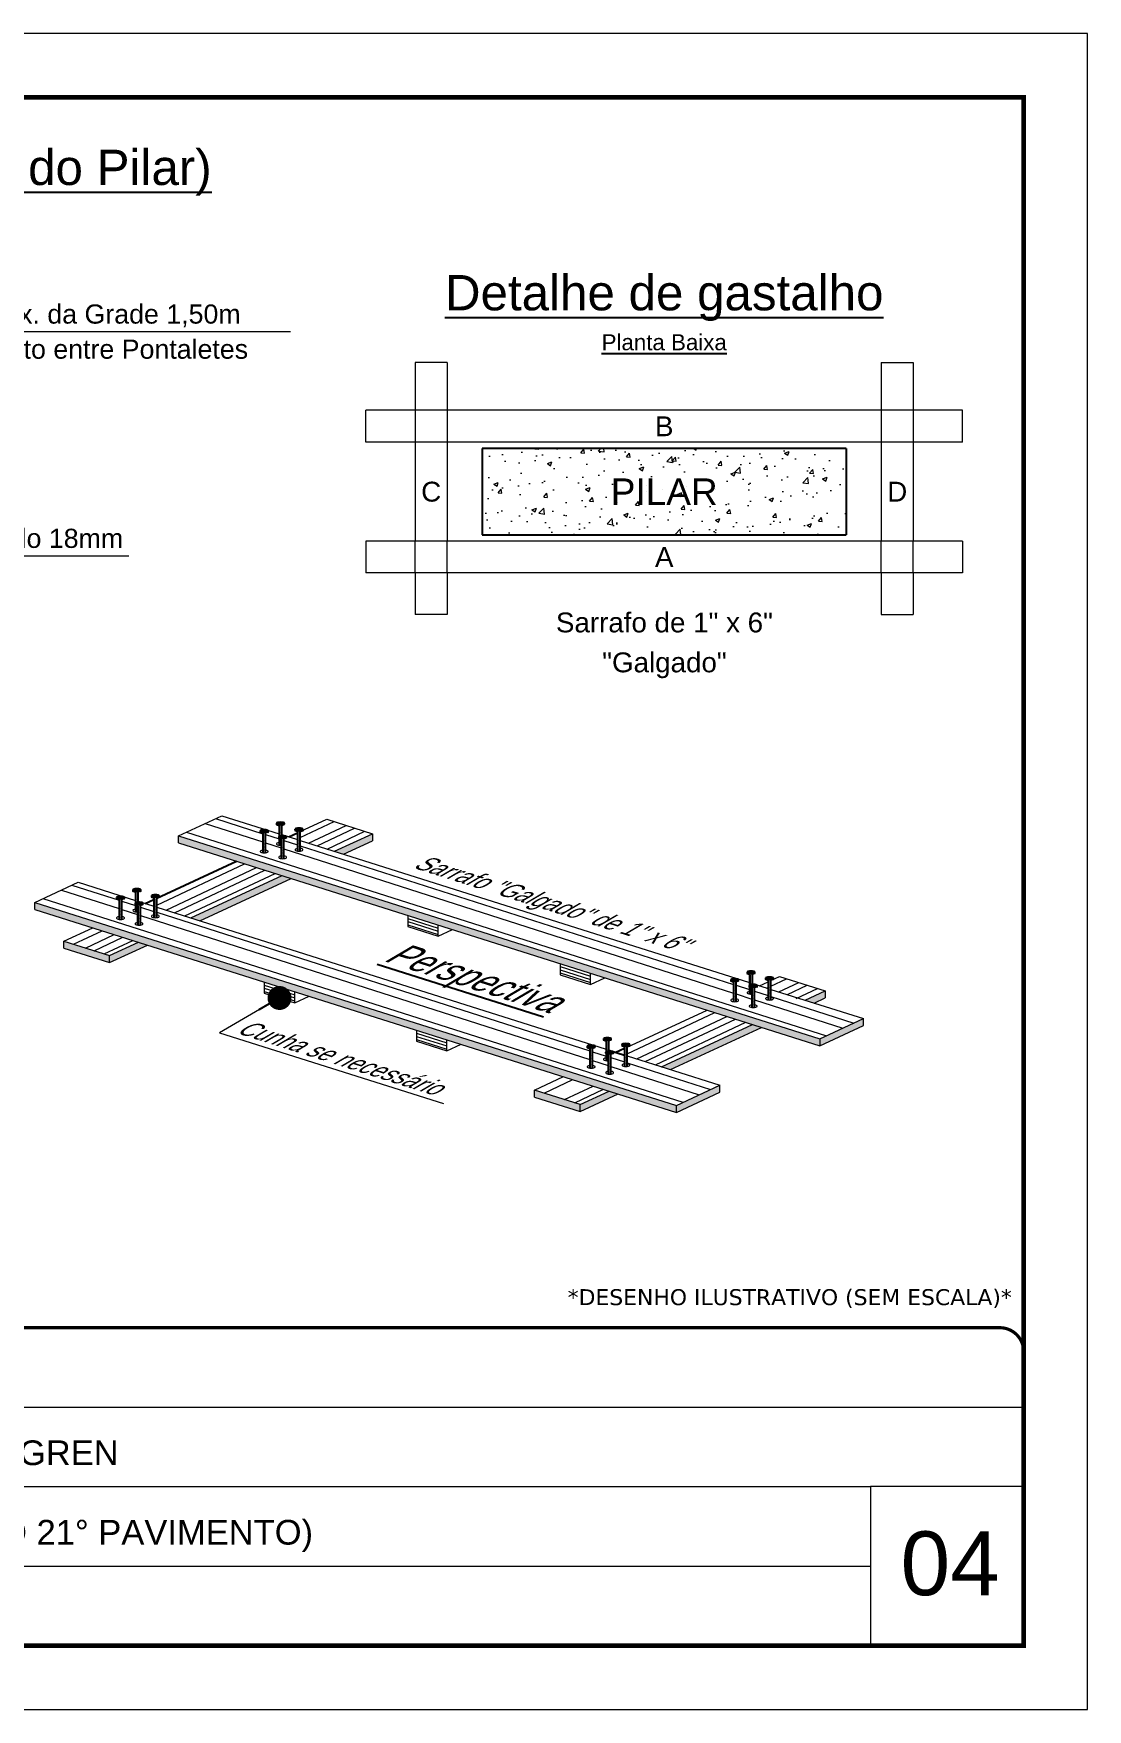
# Model space of a CAD drawing. Extents: x 14400 to 27878, y -21631 to 6985.
# Drawn here: x 20006 to 20667, y 5935 to 6985 of the extents above; entities that cross this region are included whole.
import ezdxf
from ezdxf.enums import TextEntityAlignment as Align

# ---------------------------------------------------------------- set-up
doc = ezdxf.new("R2010")
doc.units = 0
doc.linetypes.add('CONTINUO', pattern=[0])
doc.linetypes.add('DASHED', pattern=[0.75, 0.5, -0.25])
for name, color, linetype, lineweight in [('CARIMBO', 255, 'Continuous', 9), ('CONCRETO', 251, 'Continuous', 25), ('Folhas', 255, 'Continuous', 9), ('Hachura', 251, 'Continuous', 9), ('Madeira', 126, 'Continuous', 18), ('SARRAFO DE PRESSAO', 251, 'DASHED', 9)]:
    doc.layers.add(name, color=color, linetype=linetype, lineweight=lineweight)
doc.layers.add('Demarcação 2', color=7, linetype='Continuous', lineweight=9, true_color=0xe0e0e0)
doc.styles.add('ARIAL', font='arial.ttf')
doc.styles.get("Standard").update_dxf_attribs({"font": 'arial.ttf'})
doc.styles.add('stylellllll', font='verdana.ttf', dxfattribs={"height": 2})
doc.dimstyles.new('3x', dxfattribs={"dimtxt": 10, "dimasz": 5, "dimexe": 7, "dimexo": 5, "dimgap": 4, "dimtad": 1, "dimdec": 4, "dimlfac": 0.333333, "dimdsep": 46, "dimtxsty": 'Standard', "dimblk": 'DOT', "dimcen": 0.09, "dimclrd": 1, "dimclre": 1, "dimclrt": 2, "dimadec": 0, "dimazin": 2, "dimtfac": 1, "dimtdec": 4, "dimtmove": 0, "dimatfit": 3, "dimldrblk": 'DOT', "dimfxl": 1, "dimtolj": 1, "dimtzin": 0, "dimlwd": 9, "dimlwe": 9, "dimarcsym": 0})

# ---------------------------------------------------------------- blocks, each defined once
blk = doc.blocks.new('_Dot')
at = {"color": 0, "linetype": 'ByBlock', "lineweight": -2}
blk.add_line((-0.5, 0), (-1, 0), dxfattribs=at)
at = {"color": 0, "linetype": 'ByBlock', "const_width": 0.5}
blk.add_lwpolyline([(-0.25, 0, 1), (0.25, 0, 1)], format="xyb", close=True, dxfattribs=at)
blk = doc.blocks.new('9999999999')
at = {"color": 30, "linetype": 'CONTINUO'}
for p, q in [((98564.6, 34379.6), (99584, 34379.6)), ((98564.6, 34329.8), (99488, 34329.8)), ((99584, 34329.8), (99488, 34329.8)), ((99488, 34329.8), (99488, 34230.2)), ((98564.6, 34280), (99488, 34280))]:
    blk.add_line(p, q, dxfattribs=at)
at = {"color": 30, "linetype": 'CONTINUO', "const_width": 2}
blk.add_lwpolyline([(99584, 34230.2), (99584, 34414.4, 0.414214), (99569, 34429.4), (98229, 34429.4, 0.414214), (98214, 34414.4), (98214, 34245.2, 0.414214), (98229, 34230.2), (99584, 34230.2)], format="xyb", dxfattribs=at)
at = {"layer": 'Folhas'}
blk.add_lwpolyline([(98139, 34190.2), (99624, 34190.2), (99624, 35240.2), (98139, 35240.2)], close=True, dxfattribs=at)
at = {"layer": 'Folhas', "color": 30, "const_width": 3}
blk.add_lwpolyline([(98214, 34230.2), (99584, 34230.2), (99584, 35200.2), (98214, 35200.2)], close=True, dxfattribs=at)
at = {"color": 7, "linetype": 'Continuous', "ltscale": 5, "style": 'ARIAL'}
for s, p in [('LEAF LOEFGREN', (98837.7, 34343.3)), ('TIPO (7° AO 21° PAVIMENTO)', (98837.7, 34293.5))]:
    blk.add_text(s, height=15.483, dxfattribs=at).set_placement(p)

msp = doc.modelspace()

# ---------------------------------------------------------------- hatches: boundary and pattern name
at = {"layer": 'Demarcação 2'}
h = msp.add_hatch(color=256, dxfattribs=at)
h.paths.add_polyline_path([(20025.429, 6416.072), (20025.429, 6411.672), (20054.033, 6402.627), (20054.033, 6407.027)])
h.paths.add_polyline_path([(20077.823, 6413.651), (20072.18, 6415.436), (20054.033, 6407.027), (20054.033, 6402.627)])
h.paths.add_polyline_path([(20167.83, 6455.358), (20162.186, 6457.142), (20105.043, 6430.664), (20110.687, 6428.879)])
h.paths.add_polyline_path([(20218.84, 6483.395), (20195.05, 6472.371), (20200.694, 6470.586), (20218.84, 6478.995)])
h = msp.add_hatch(color=256, dxfattribs=at)
h.paths.add_polyline_path([(20097.197, 6482.094), (20097.197, 6477.694), (20499.304, 6350.536), (20499.304, 6354.936)])
h.paths.add_polyline_path([(20526.524, 6363.149), (20526.524, 6367.549), (20499.304, 6354.936), (20499.304, 6350.536)])
h = msp.add_hatch(color=256, dxfattribs=at)
h.paths.add_polyline_path([(20007.19, 6440.387), (20007.19, 6435.987), (20409.298, 6308.829), (20409.298, 6313.229)])
h.paths.add_polyline_path([(20436.517, 6321.442), (20436.517, 6325.842), (20409.298, 6313.229), (20409.298, 6308.829)])
h = msp.add_hatch(color=256, dxfattribs=at)
h.paths.add_polyline_path([(20462.752, 6362.095), (20457.108, 6363.88), (20399.966, 6337.401), (20405.609, 6335.616)])
h.paths.add_polyline_path([(20502.475, 6384.901), (20489.972, 6379.108), (20495.616, 6377.323), (20502.475, 6380.501)])
h.paths.add_polyline_path([(20372.746, 6320.388), (20367.102, 6322.173), (20348.955, 6313.764), (20348.955, 6309.364)])
h.paths.add_polyline_path([(20320.352, 6322.81), (20320.352, 6318.41), (20348.955, 6309.364), (20348.955, 6313.764)])
at = {"layer": 'Hachura'}
h = msp.add_hatch(dxfattribs=at)
h.set_pattern_fill('AR-CONC', color=256, scale=4, style=0)
h.set_pattern_definition([(50, (20571.887, 11024.35), (28.69041, -2.51009), [3, -33]), (355, (20571.887, 11024.35), (-5.55005, 30.08769), [2.4, -26.4]), (100.4514, (20574.278, 11024.14), (23.14038, 27.57758), [2.5496, -28.04568]), (46.1842, (20571.887, 11032.35), (42.68964, -6.62076), [4.5, -49.5]), (96.6356, (20575.445, 11031.8), (37.3865, 38.9647), [3.8244, -42.0685]), (351.1842, (20571.887, 11032.35), (37.3865, 38.96474), [3.6, -39.6]), (21, (20575.887, 11030.35), (23.87628, -16.10476), [3, -33]), (326, (20575.887, 11030.35), (9.73261, 29.006), [2.4, -26.4]), (71.4514, (20577.877, 11029.008), (33.6089, 12.90122), [2.5496, -28.04568]), (37.5, (20571.887, 11024.35), (0.486394, 13.315754), [0, -26.08, 0, -26.8, 0, -26.5]), (7.5, (20571.887, 11024.35), (10.52278, 15.77647), [0, -15.28, 0, -25.48, 0, -10.1]), (327.5, (20562.967, 11024.35), (21.352897, -0.902195), [0, -10, 0, -31.2, 0, -41.4]), (317.5, (20558.967, 11024.35), (23.32745, 4.0042), [0, -13, 0, -20.72, 0, -29.4])])
h.paths.add_polyline_path([(20287.635, 6724.656), (20287.635, 6670.742), (20515.731, 6670.742), (20515.731, 6724.656)])
h.paths.add_polyline_path([(20364.047, 6685.257), (20439.319, 6685.257), (20439.319, 6710.14), (20364.047, 6710.14)], flags=24)
h = msp.add_hatch(dxfattribs=at)
h.set_pattern_fill('ANSI31', color=256, scale=15, angle=117.5, style=0)
h.set_pattern_definition([(162.5, (13595.8435, 13379.527), (-0.56382337, -1.7882193), [])])
h.paths.add_polyline_path([(20260.112, 6426.176), (20241.043, 6432.206), (20241.043, 6425.206), (20260.112, 6419.176)])
h = msp.add_hatch(dxfattribs=at)
h.set_pattern_fill('ANSI31', color=256, scale=15, angle=117.5, style=0)
h.set_pattern_definition([(162.5, (13691.1897, 13349.3759), (-0.56382337, -1.7882193), [])])
h.paths.add_polyline_path([(20355.458, 6396.024), (20336.389, 6402.055), (20336.389, 6395.055), (20355.458, 6389.024)])
h = msp.add_hatch(dxfattribs=at)
h.set_pattern_fill('ANSI31', color=256, scale=15, angle=117.5, style=0)
h.set_pattern_definition([(162.5, (13505.837, 13337.8201), (-0.56382337, -1.7882193), [])])
h.paths.add_polyline_path([(20170.105, 6377.469), (20170.105, 6384.469), (20151.036, 6390.499), (20151.036, 6383.499)])
h = msp.add_hatch(dxfattribs=at)
h.set_pattern_fill('ANSI31', color=256, scale=15, angle=117.5, style=0)
h.set_pattern_definition([(162.5, (13601.1832, 13307.669), (-0.56382337, -1.7882193), [])])
h.paths.add_polyline_path([(20265.452, 6354.318), (20246.382, 6360.348), (20246.382, 6353.348), (20265.452, 6347.318)])

# ---------------------------------------------------------------- linework, layer by layer
for p, q in [((20158.693, 6489.857), (20158.693, 6489.285)), ((20158.726, 6489.857), (20161.311, 6489.165)), ((20158.81, 6489.168), (20160.3, 6488.625)), ((20158.934, 6490.137), (20162.285, 6489.239)), ((20159.456, 6490.352), (20163.011, 6489.399)), ((20160.342, 6490.51), (20163.518, 6489.659)), ((20163.502, 6489.168), (20162.012, 6488.625)), ((20163.62, 6489.285), (20163.62, 6489.857)), ((20148.481, 6485.125), (20148.481, 6484.553)), ((20148.514, 6485.125), (20151.099, 6484.433)), ((20148.598, 6484.436), (20150.089, 6483.893)), ((20148.722, 6485.405), (20152.073, 6484.507)), ((20149.244, 6485.62), (20152.799, 6484.667)), ((20150.089, 6483.893), (20150.089, 6471.46)), ((20150.131, 6485.778), (20153.306, 6484.927)), ((20150.335, 6471.432), (20150.335, 6483.344)), ((20153.291, 6484.436), (20151.801, 6483.893)), ((20151.801, 6471.455), (20151.801, 6483.893)), ((20153.408, 6484.553), (20153.408, 6485.125)), ((20160.066, 6481.462), (20160.066, 6480.889)), ((20160.098, 6481.462), (20162.684, 6480.769)), ((20160.183, 6480.772), (20161.673, 6480.23)), ((20160.3, 6488.625), (20160.3, 6481.738)), ((20160.3, 6480.73), (20160.3, 6476.191)), ((20160.307, 6481.742), (20163.658, 6480.844)), ((20160.546, 6481.862), (20160.546, 6488.076)), ((20160.546, 6476.164), (20160.546, 6480.64)), ((20160.829, 6481.957), (20164.384, 6481.004)), ((20161.673, 6480.23), (20161.673, 6467.796)), ((20161.715, 6482.115), (20164.891, 6481.264)), ((20161.919, 6467.768), (20161.919, 6479.681)), ((20162.012, 6482.139), (20162.012, 6488.625)), ((20164.875, 6480.772), (20163.385, 6480.23)), ((20163.385, 6467.792), (20163.385, 6480.23)), ((20164.993, 6480.889), (20164.993, 6481.462)), ((20166.446, 6481.416), (20171.885, 6483.936)), ((20170.278, 6486.194), (20170.278, 6485.621)), ((20170.31, 6486.194), (20172.896, 6485.501)), ((20170.395, 6485.504), (20171.885, 6484.962)), ((20170.518, 6486.474), (20173.87, 6485.576)), ((20171.041, 6486.688), (20174.596, 6485.736)), ((20171.885, 6484.962), (20171.885, 6472.528)), ((20171.927, 6486.847), (20175.102, 6485.996)), ((20172.131, 6472.5), (20172.131, 6484.412)), ((20173.597, 6484.73), (20175.519, 6485.62)), ((20175.087, 6485.504), (20173.597, 6484.962)), ((20173.597, 6472.524), (20173.597, 6484.962)), ((20175.204, 6485.621), (20175.204, 6486.194)), ((20083.59, 6443.023), (20133.582, 6466.188)), ((20068.687, 6448.15), (20068.687, 6447.578)), ((20068.719, 6448.15), (20071.304, 6447.458)), ((20068.804, 6447.461), (20070.294, 6446.918)), ((20068.927, 6448.43), (20072.279, 6447.532)), ((20069.45, 6448.645), (20073.004, 6447.692)), ((20070.336, 6448.803), (20073.511, 6447.952)), ((20073.496, 6447.461), (20072.006, 6446.918)), ((20073.613, 6447.578), (20073.613, 6448.15)), ((20058.475, 6443.419), (20058.475, 6442.846)), ((20058.507, 6443.419), (20061.093, 6442.726)), ((20058.592, 6442.729), (20060.082, 6442.186)), ((20058.715, 6443.699), (20062.067, 6442.801)), ((20059.238, 6443.913), (20062.793, 6442.961)), ((20060.082, 6442.186), (20060.082, 6429.753)), ((20060.124, 6444.071), (20063.299, 6443.22)), ((20060.328, 6429.725), (20060.328, 6441.637)), ((20063.284, 6442.729), (20061.794, 6442.186)), ((20061.794, 6429.748), (20061.794, 6442.186)), ((20063.401, 6442.846), (20063.401, 6443.419)), ((20070.059, 6439.755), (20070.059, 6439.183)), ((20070.092, 6439.755), (20072.677, 6439.062)), ((20070.177, 6439.065), (20071.667, 6438.523)), ((20070.294, 6446.918), (20070.294, 6440.031)), ((20070.294, 6439.023), (20070.294, 6434.485)), ((20070.3, 6440.035), (20073.651, 6439.137)), ((20070.54, 6440.155), (20070.54, 6446.369)), ((20070.54, 6434.457), (20070.54, 6438.933)), ((20070.822, 6440.25), (20074.377, 6439.297)), ((20071.667, 6438.523), (20071.667, 6426.089)), ((20071.709, 6440.408), (20074.884, 6439.557)), ((20071.913, 6426.061), (20071.913, 6437.974)), ((20072.006, 6440.432), (20072.006, 6446.918)), ((20074.869, 6439.065), (20073.379, 6438.523)), ((20073.379, 6426.085), (20073.379, 6438.523)), ((20074.986, 6439.183), (20074.986, 6439.755)), ((20076.439, 6439.709), (20081.878, 6442.23)), ((20080.271, 6444.487), (20080.271, 6443.914)), ((20080.304, 6444.487), (20082.889, 6443.794)), ((20080.388, 6443.797), (20081.878, 6443.255)), ((20080.512, 6444.767), (20083.863, 6443.869)), ((20081.034, 6444.982), (20084.589, 6444.029)), ((20081.878, 6443.255), (20081.878, 6430.821)), ((20081.921, 6445.14), (20085.096, 6444.289)), ((20082.125, 6430.793), (20082.125, 6442.706)), ((20085.081, 6443.797), (20083.59, 6443.255)), ((20083.59, 6430.817), (20083.59, 6443.255)), ((20085.198, 6443.914), (20085.198, 6444.487)), ((20453.615, 6396.595), (20453.615, 6396.022)), ((20453.648, 6396.595), (20456.233, 6395.902)), ((20453.733, 6395.905), (20455.223, 6395.362)), ((20453.856, 6396.875), (20457.208, 6395.977)), ((20454.378, 6397.089), (20457.933, 6396.137)), ((20455.223, 6395.362), (20455.223, 6388.475)), ((20455.265, 6397.247), (20458.44, 6396.396)), ((20455.469, 6388.599), (20455.469, 6394.813)), ((20458.425, 6395.905), (20456.935, 6395.362)), ((20456.935, 6388.876), (20456.935, 6395.362)), ((20458.542, 6396.022), (20458.542, 6396.595)), ((20443.404, 6391.863), (20443.404, 6391.29)), ((20443.436, 6391.863), (20446.022, 6391.17)), ((20443.521, 6391.173), (20445.011, 6390.631)), ((20443.644, 6392.143), (20446.996, 6391.245)), ((20444.167, 6392.357), (20447.721, 6391.405)), ((20445.011, 6390.631), (20445.011, 6378.197)), ((20445.053, 6392.515), (20448.228, 6391.665)), ((20445.257, 6378.169), (20445.257, 6390.081)), ((20448.213, 6391.173), (20446.723, 6390.631)), ((20446.723, 6378.193), (20446.723, 6390.631)), ((20448.33, 6391.29), (20448.33, 6391.863)), ((20454.988, 6388.199), (20454.988, 6387.627)), ((20455.021, 6388.199), (20457.606, 6387.507)), ((20455.106, 6387.51), (20456.596, 6386.967)), ((20455.223, 6387.467), (20455.223, 6382.929)), ((20455.229, 6388.479), (20458.58, 6387.581)), ((20455.469, 6382.901), (20455.469, 6387.377)), ((20455.751, 6388.694), (20459.306, 6387.741)), ((20456.596, 6386.967), (20456.596, 6374.533)), ((20456.638, 6388.852), (20459.813, 6388.001)), ((20456.842, 6374.506), (20456.842, 6386.418)), ((20459.798, 6387.51), (20458.308, 6386.967)), ((20458.308, 6374.529), (20458.308, 6386.967)), ((20459.915, 6387.627), (20459.915, 6388.199)), ((20465.2, 6392.931), (20465.2, 6392.359)), ((20465.233, 6392.931), (20467.818, 6392.238)), ((20465.317, 6392.241), (20466.807, 6391.699)), ((20465.441, 6393.211), (20468.792, 6392.313)), ((20465.963, 6393.426), (20469.518, 6392.473)), ((20466.807, 6391.699), (20466.807, 6379.265)), ((20466.849, 6393.584), (20470.025, 6392.733)), ((20467.054, 6379.237), (20467.054, 6391.15)), ((20470.01, 6392.241), (20468.519, 6391.699)), ((20468.519, 6379.261), (20468.519, 6391.699)), ((20470.127, 6392.359), (20470.127, 6392.931)), ((20363.609, 6354.888), (20363.609, 6354.315)), ((20363.641, 6354.888), (20366.227, 6354.195)), ((20363.726, 6354.198), (20365.216, 6353.656)), ((20363.85, 6355.168), (20367.201, 6354.27)), ((20364.372, 6355.382), (20367.927, 6354.43)), ((20365.216, 6353.656), (20365.216, 6346.768)), ((20365.258, 6355.54), (20368.434, 6354.69)), ((20365.462, 6346.893), (20365.462, 6353.106)), ((20368.418, 6354.198), (20366.928, 6353.656)), ((20366.928, 6347.17), (20366.928, 6353.656)), ((20368.536, 6354.315), (20368.536, 6354.888)), ((20353.397, 6350.156), (20353.397, 6349.583)), ((20353.43, 6350.156), (20356.015, 6349.463)), ((20353.514, 6349.466), (20355.004, 6348.924)), ((20353.638, 6350.436), (20356.989, 6349.538)), ((20354.16, 6350.65), (20357.715, 6349.698)), ((20355.004, 6348.924), (20355.004, 6336.49)), ((20355.047, 6350.809), (20358.222, 6349.958)), ((20355.251, 6336.462), (20355.251, 6348.374)), ((20358.207, 6349.466), (20356.716, 6348.924)), ((20356.716, 6336.486), (20356.716, 6348.924)), ((20358.324, 6349.583), (20358.324, 6350.156)), ((20364.982, 6346.492), (20364.982, 6345.92)), ((20365.014, 6346.492), (20367.6, 6345.8)), ((20365.099, 6345.803), (20366.589, 6345.26)), ((20365.216, 6345.76), (20365.216, 6341.222)), ((20365.222, 6346.772), (20368.574, 6345.874)), ((20365.462, 6341.194), (20365.462, 6345.67)), ((20365.745, 6346.987), (20369.3, 6346.034)), ((20366.589, 6345.26), (20366.589, 6332.827)), ((20366.631, 6347.145), (20369.807, 6346.294)), ((20366.835, 6332.799), (20366.835, 6344.711)), ((20366.928, 6347.848), (20376.801, 6344.726)), ((20369.791, 6345.803), (20368.301, 6345.26)), ((20368.301, 6332.822), (20368.301, 6345.26)), ((20369.908, 6345.92), (20369.908, 6346.492)), ((20371.362, 6346.446), (20376.801, 6348.967)), ((20375.194, 6351.224), (20375.194, 6350.652)), ((20375.226, 6351.224), (20377.811, 6350.532)), ((20375.311, 6350.535), (20376.801, 6349.992)), ((20375.434, 6351.504), (20378.786, 6350.606)), ((20375.957, 6351.719), (20379.511, 6350.766)), ((20376.801, 6349.992), (20376.801, 6337.558)), ((20376.843, 6351.877), (20380.018, 6351.026)), ((20377.047, 6337.531), (20377.047, 6349.443)), ((20380.003, 6350.535), (20378.513, 6349.992)), ((20378.513, 6337.554), (20378.513, 6349.992)), ((20380.12, 6350.652), (20380.12, 6351.224))]:
    msp.add_line(p, q)
at = {"const_width": 0.117}
for points in [[(20151.594, 6479.304, -0.18387976), (20150.351, 6479.304, -0.18387976)], [(20161.805, 6484.036, -0.18387976), (20160.563, 6484.036, -0.18387976)], [(20161.805, 6483.099, -0.18387976), (20160.563, 6483.099, -0.18387976)], [(20161.233, 6482.048, -0.09823589), (20160.563, 6482.161)], [(20161.655, 6480.237, -0.16052377), (20160.563, 6480.286)], [(20161.673, 6479.304, -0.16332981), (20160.563, 6479.349)], [(20161.805, 6482.161, -0.02573321), (20161.634, 6482.106, -0.02573321)], [(20173.39, 6480.373, -0.18387976), (20172.147, 6480.373, -0.18387976)], [(20173.39, 6479.435, -0.18387976), (20172.147, 6479.435, -0.18387976)], [(20173.39, 6478.498, -0.18387976), (20172.147, 6478.498, -0.18387976)], [(20151.594, 6478.367, -0.18387976), (20150.351, 6478.367, -0.18387976)], [(20151.594, 6477.429, -0.18387976), (20150.351, 6477.429, -0.18387976)], [(20151.594, 6476.492, -0.18387976), (20150.351, 6476.492, -0.18387976)], [(20151.594, 6475.554, -0.18387976), (20150.351, 6475.554, -0.18387976)], [(20151.594, 6474.617, -0.18387976), (20150.351, 6474.617, -0.18387976)], [(20151.594, 6473.679, -0.18387976), (20150.351, 6473.679, -0.18387976)], [(20151.594, 6472.742, -0.18387976), (20150.351, 6472.742, -0.18387976)], [(20161.673, 6478.367, -0.16332981), (20160.563, 6478.411)], [(20161.673, 6477.429, -0.16332981), (20160.563, 6477.474)], [(20163.178, 6475.641, -0.18387976), (20161.936, 6475.641, -0.18387976)], [(20163.178, 6474.703, -0.18387976), (20161.936, 6474.703, -0.18387976)], [(20163.178, 6473.766, -0.18387976), (20161.936, 6473.766, -0.18387976)], [(20163.178, 6472.828, -0.18387976), (20161.936, 6472.828, -0.18387976)], [(20163.178, 6471.891, -0.18387976), (20161.936, 6471.891, -0.18387976)], [(20163.178, 6470.953, -0.18387976), (20161.936, 6470.953, -0.18387976)], [(20163.178, 6470.016, -0.18387976), (20161.936, 6470.016, -0.18387976)], [(20163.178, 6469.078, -0.18387976), (20161.936, 6469.078, -0.18387976)], [(20173.39, 6477.56, -0.18387976), (20172.147, 6477.56, -0.18387976)], [(20173.39, 6476.623, -0.18387976), (20172.147, 6476.623, -0.18387976)], [(20173.39, 6475.685, -0.18387976), (20172.147, 6475.685, -0.18387976)], [(20173.39, 6474.748, -0.18387976), (20172.147, 6474.748, -0.18387976)], [(20173.39, 6473.81, -0.18387976), (20172.147, 6473.81, -0.18387976)], [(20061.587, 6437.597, -0.18387976), (20060.344, 6437.597, -0.18387976)], [(20061.587, 6436.66, -0.18387976), (20060.344, 6436.66, -0.18387976)], [(20071.799, 6442.329, -0.18387976), (20070.556, 6442.329, -0.18387976)], [(20071.799, 6441.392, -0.18387976), (20070.556, 6441.392, -0.18387976)], [(20071.226, 6440.341, -0.09823589), (20070.556, 6440.454)], [(20071.648, 6438.53, -0.16052377), (20070.556, 6438.579)], [(20071.667, 6437.597, -0.16332981), (20070.556, 6437.642)], [(20071.667, 6436.66, -0.16332981), (20070.556, 6436.704)], [(20071.799, 6440.454, -0.02573321), (20071.628, 6440.399, -0.02573321)], [(20083.383, 6438.666, -0.18387976), (20082.141, 6438.666, -0.18387976)], [(20083.383, 6437.728, -0.18387976), (20082.141, 6437.728, -0.18387976)], [(20083.383, 6436.791, -0.18387976), (20082.141, 6436.791, -0.18387976)], [(20061.587, 6435.722, -0.18387976), (20060.344, 6435.722, -0.18387976)], [(20061.587, 6434.785, -0.18387976), (20060.344, 6434.785, -0.18387976)], [(20061.587, 6433.847, -0.18387976), (20060.344, 6433.847, -0.18387976)], [(20061.587, 6432.91, -0.18387976), (20060.344, 6432.91, -0.18387976)], [(20061.587, 6431.972, -0.18387976), (20060.344, 6431.972, -0.18387976)], [(20061.587, 6431.035, -0.18387976), (20060.344, 6431.035, -0.18387976)], [(20071.667, 6435.722, -0.16332981), (20070.556, 6435.767)], [(20073.172, 6433.934, -0.18387976), (20071.929, 6433.934, -0.18387976)], [(20073.172, 6432.997, -0.18387976), (20071.929, 6432.997, -0.18387976)], [(20073.172, 6432.059, -0.18387976), (20071.929, 6432.059, -0.18387976)], [(20073.172, 6431.122, -0.18387976), (20071.929, 6431.122, -0.18387976)], [(20073.172, 6430.184, -0.18387976), (20071.929, 6430.184, -0.18387976)], [(20073.172, 6429.247, -0.18387976), (20071.929, 6429.247, -0.18387976)], [(20073.172, 6428.309, -0.18387976), (20071.929, 6428.309, -0.18387976)], [(20073.172, 6427.372, -0.18387976), (20071.929, 6427.372, -0.18387976)], [(20083.383, 6435.853, -0.18387976), (20082.141, 6435.853, -0.18387976)], [(20083.383, 6434.916, -0.18387976), (20082.141, 6434.916, -0.18387976)], [(20083.383, 6433.978, -0.18387976), (20082.141, 6433.978, -0.18387976)], [(20083.383, 6433.041, -0.18387976), (20082.141, 6433.041, -0.18387976)], [(20083.383, 6432.103, -0.18387976), (20082.141, 6432.103, -0.18387976)], [(20446.516, 6386.042, -0.18387976), (20445.273, 6386.042, -0.18387976)], [(20446.516, 6385.104, -0.18387976), (20445.273, 6385.104, -0.18387976)], [(20446.516, 6384.167, -0.18387976), (20445.273, 6384.167, -0.18387976)], [(20456.728, 6390.773, -0.18387976), (20455.485, 6390.773, -0.18387976)], [(20456.728, 6389.836, -0.18387976), (20455.485, 6389.836, -0.18387976)], [(20456.155, 6388.785, -0.09823589), (20455.485, 6388.898)], [(20456.577, 6386.974, -0.16052377), (20455.485, 6387.023)], [(20456.596, 6386.042, -0.16332981), (20455.485, 6386.086)], [(20456.596, 6385.104, -0.16332981), (20455.485, 6385.148)], [(20456.596, 6384.167, -0.16332981), (20455.485, 6384.211)], [(20456.728, 6388.898, -0.02573321), (20456.557, 6388.843, -0.02573321)], [(20468.312, 6387.11, -0.18387976), (20467.07, 6387.11, -0.18387976)], [(20468.312, 6386.173, -0.18387976), (20467.07, 6386.173, -0.18387976)], [(20468.312, 6385.235, -0.18387976), (20467.07, 6385.235, -0.18387976)], [(20468.312, 6384.298, -0.18387976), (20467.07, 6384.298, -0.18387976)], [(20446.516, 6383.229, -0.18387976), (20445.273, 6383.229, -0.18387976)], [(20446.516, 6382.292, -0.18387976), (20445.273, 6382.292, -0.18387976)], [(20446.516, 6381.354, -0.18387976), (20445.273, 6381.354, -0.18387976)], [(20446.516, 6380.417, -0.18387976), (20445.273, 6380.417, -0.18387976)], [(20446.516, 6379.479, -0.18387976), (20445.273, 6379.479, -0.18387976)], [(20458.101, 6382.378, -0.18387976), (20456.858, 6382.378, -0.18387976)], [(20458.101, 6381.441, -0.18387976), (20456.858, 6381.441, -0.18387976)], [(20458.101, 6380.503, -0.18387976), (20456.858, 6380.503, -0.18387976)], [(20458.101, 6379.566, -0.18387976), (20456.858, 6379.566, -0.18387976)], [(20458.101, 6378.628, -0.18387976), (20456.858, 6378.628, -0.18387976)], [(20458.101, 6377.691, -0.18387976), (20456.858, 6377.691, -0.18387976)], [(20458.101, 6376.753, -0.18387976), (20456.858, 6376.753, -0.18387976)], [(20458.101, 6375.816, -0.18387976), (20456.858, 6375.816, -0.18387976)], [(20468.312, 6383.36, -0.18387976), (20467.07, 6383.36, -0.18387976)], [(20468.312, 6382.423, -0.18387976), (20467.07, 6382.423, -0.18387976)], [(20468.312, 6381.485, -0.18387976), (20467.07, 6381.485, -0.18387976)], [(20468.312, 6380.548, -0.18387976), (20467.07, 6380.548, -0.18387976)], [(20356.509, 6344.335, -0.18387976), (20355.267, 6344.335, -0.18387976)], [(20356.509, 6343.397, -0.18387976), (20355.267, 6343.397, -0.18387976)], [(20356.509, 6342.46, -0.18387976), (20355.267, 6342.46, -0.18387976)], [(20366.721, 6349.067, -0.18387976), (20365.479, 6349.067, -0.18387976)], [(20366.721, 6348.129, -0.18387976), (20365.479, 6348.129, -0.18387976)], [(20366.149, 6347.078, -0.09823589), (20365.479, 6347.192)], [(20366.571, 6345.267, -0.16052377), (20365.479, 6345.317)], [(20366.589, 6344.335, -0.16332981), (20365.479, 6344.379)], [(20366.589, 6343.397, -0.16332981), (20365.479, 6343.442)], [(20366.589, 6342.46, -0.16332981), (20365.479, 6342.504)], [(20366.721, 6347.192, -0.02573321), (20366.55, 6347.136, -0.02573321)], [(20378.306, 6345.403, -0.18387976), (20377.063, 6345.403, -0.18387976)], [(20378.306, 6344.466, -0.18387976), (20377.063, 6344.466, -0.18387976)], [(20378.306, 6343.528, -0.18387976), (20377.063, 6343.528, -0.18387976)], [(20378.306, 6342.591, -0.18387976), (20377.063, 6342.591, -0.18387976)], [(20356.509, 6341.522, -0.18387976), (20355.267, 6341.522, -0.18387976)], [(20356.509, 6340.585, -0.18387976), (20355.267, 6340.585, -0.18387976)], [(20356.509, 6339.647, -0.18387976), (20355.267, 6339.647, -0.18387976)], [(20356.509, 6338.71, -0.18387976), (20355.267, 6338.71, -0.18387976)], [(20356.509, 6337.772, -0.18387976), (20355.267, 6337.772, -0.18387976)], [(20368.094, 6340.671, -0.18387976), (20366.851, 6340.671, -0.18387976)], [(20368.094, 6339.734, -0.18387976), (20366.851, 6339.734, -0.18387976)], [(20368.094, 6338.796, -0.18387976), (20366.851, 6338.796, -0.18387976)], [(20368.094, 6337.859, -0.18387976), (20366.851, 6337.859, -0.18387976)], [(20368.094, 6336.921, -0.18387976), (20366.851, 6336.921, -0.18387976)], [(20368.094, 6335.984, -0.18387976), (20366.851, 6335.984, -0.18387976)], [(20368.094, 6335.046, -0.18387976), (20366.851, 6335.046, -0.18387976)], [(20368.094, 6334.109, -0.18387976), (20366.851, 6334.109, -0.18387976)], [(20378.306, 6341.653, -0.18387976), (20377.063, 6341.653, -0.18387976)], [(20378.306, 6340.716, -0.18387976), (20377.063, 6340.716, -0.18387976)], [(20378.306, 6339.778, -0.18387976), (20377.063, 6339.778, -0.18387976)], [(20378.306, 6338.841, -0.18387976), (20377.063, 6338.841, -0.18387976)]]:
    msp.add_lwpolyline(points, format="xyb", dxfattribs=at)
for centre, start, end in [((20158.81, 6489.285), 180, 270), ((20163.502, 6489.285), 270, 0), ((20148.598, 6484.553), 180, 270), ((20153.291, 6484.553), 270, 0), ((20160.183, 6480.889), 180, 270), ((20164.875, 6480.889), 270, 0), ((20170.395, 6485.621), 180, 270), ((20175.087, 6485.621), 270, 0), ((20068.804, 6447.578), 180, 270), ((20073.496, 6447.578), 270, 0), ((20058.592, 6442.846), 180, 270), ((20063.284, 6442.846), 270, 0), ((20070.177, 6439.183), 180, 270), ((20074.869, 6439.183), 270, 0), ((20080.388, 6443.914), 180, 270), ((20085.081, 6443.914), 270, 0), ((20453.733, 6396.022), 180, 270), ((20458.425, 6396.022), 270, 0), ((20443.521, 6391.29), 180, 270), ((20448.213, 6391.29), 270, 0), ((20455.106, 6387.627), 180, 270), ((20459.798, 6387.627), 270, 0), ((20465.317, 6392.359), 180, 270), ((20470.01, 6392.359), 270, 0), ((20363.726, 6354.315), 180, 270), ((20368.418, 6354.315), 270, 0), ((20353.514, 6349.583), 180, 270), ((20358.207, 6349.583), 270, 0), ((20365.099, 6345.92), 180, 270), ((20369.791, 6345.92), 270, 0), ((20375.311, 6350.652), 180, 270), ((20380.003, 6350.652), 270, 0)]:
    msp.add_arc(centre, 0.117, start, end)
at = {"extrusion": (0, 0, -1)}
for centre in [(20161.173, 6489.857), (20150.961, 6485.125), (20162.545, 6481.462), (20172.757, 6486.194), (20071.166, 6448.15), (20060.954, 6443.419), (20072.539, 6439.755), (20082.751, 6444.487), (20456.095, 6396.595), (20445.883, 6391.863), (20457.468, 6388.199), (20467.68, 6392.931), (20366.088, 6354.888), (20355.877, 6350.156), (20367.461, 6346.492), (20377.673, 6351.224)]:
    msp.add_ellipse(centre, major_axis=(2.447, 0), ratio=0.28354436, start_param=-1.57079633, end_param=4.71238898, dxfattribs=at)
at = {"layer": 'CONCRETO'}
for p, q in [((20287.635, 6724.656), (20287.635, 6670.742)), ((20515.731, 6724.656), (20287.635, 6724.656)), ((20515.731, 6724.656), (20515.731, 6670.742)), ((20287.635, 6670.742), (20515.731, 6670.742))]:
    msp.add_line(p, q, dxfattribs=at)
at = {"layer": 'Hachura'}
for p, q in [((20245.635, 6748.656), (20245.635, 6728.656)), ((20265.635, 6748.656), (20265.635, 6728.656)), ((20537.731, 6748.656), (20537.731, 6728.656)), ((20557.731, 6748.656), (20557.731, 6728.656)), ((20245.635, 6646.742), (20245.635, 6666.742)), ((20265.635, 6646.742), (20265.635, 6666.742)), ((20537.731, 6646.742), (20537.731, 6666.742)), ((20557.731, 6646.742), (20557.731, 6666.742)), ((20113.89, 6489.829), (20150.089, 6478.211)), ((20120.465, 6492.876), (20150.089, 6483.395)), ((20173.597, 6481.017), (20194.791, 6490.999)), ((20102.277, 6484.448), (20503.372, 6356.821)), ((20151.801, 6482.847), (20160.3, 6480.127)), ((20163.385, 6479.139), (20171.885, 6476.419)), ((20171.232, 6479.903), (20171.885, 6480.21)), ((20178.766, 6477.52), (20202.328, 6488.616)), ((20184.111, 6475.83), (20207.673, 6486.926)), ((20190.528, 6473.801), (20214.094, 6484.895)), ((20151.801, 6477.662), (20161.673, 6474.493)), ((20163.385, 6473.944), (20445.011, 6383.558)), ((20173.597, 6475.871), (20445.011, 6389.003)), ((20083.59, 6438.708), (20138.578, 6464.608)), ((20089.514, 6435.574), (20146.109, 6462.226)), ((20094.859, 6433.884), (20151.454, 6460.536)), ((20101.263, 6431.859), (20157.868, 6458.508)), ((20023.875, 6448.118), (20060.082, 6436.502)), ((20030.441, 6451.161), (20060.082, 6441.683)), ((20012.271, 6442.741), (20413.366, 6315.115)), ((20061.794, 6441.135), (20070.294, 6438.417)), ((20073.379, 6437.431), (20081.878, 6434.713)), ((20061.794, 6435.953), (20071.667, 6432.786)), ((20073.379, 6432.236), (20355.004, 6341.887)), ((20083.59, 6434.166), (20355.004, 6347.375)), ((20031.475, 6414.16), (20049.445, 6422.625)), ((20038.993, 6411.783), (20056.966, 6420.247)), ((20044.338, 6410.093), (20062.311, 6418.556)), ((20050.734, 6408.07), (20068.709, 6416.533)), ((20446.723, 6388.455), (20455.223, 6385.734)), ((20458.308, 6384.747), (20466.807, 6382.027)), ((20466.045, 6386.674), (20466.807, 6387.034)), ((20468.519, 6387.84), (20478.426, 6392.506)), ((20473.58, 6384.292), (20485.963, 6390.123)), ((20478.925, 6382.601), (20491.308, 6388.433)), ((20484.328, 6380.093), (20497.729, 6386.402)), ((20446.723, 6383.008), (20456.596, 6379.84)), ((20458.308, 6379.29), (20513.579, 6361.551)), ((20468.519, 6381.479), (20520.607, 6364.808)), ((20378.513, 6345.445), (20433.5, 6371.345)), ((20384.437, 6342.312), (20441.032, 6368.964)), ((20389.781, 6340.622), (20446.376, 6367.274)), ((20396.186, 6338.596), (20452.79, 6365.245)), ((20356.716, 6346.815), (20365.216, 6344.097)), ((20368.301, 6343.11), (20376.801, 6340.392)), ((20356.716, 6341.322), (20366.589, 6338.15)), ((20368.301, 6337.6), (20423.573, 6319.844)), ((20378.513, 6339.845), (20430.712, 6323.152)), ((20326.398, 6320.898), (20344.368, 6329.362)), ((20339.261, 6316.83), (20357.233, 6325.294)), ((20345.656, 6314.808), (20363.632, 6323.27))]:
    msp.add_line(p, q, dxfattribs=at)
at = {"layer": 'Madeira', "ltscale": 5}
for p, q in [((20245.635, 6778.656), (20245.635, 6748.656)), ((20265.635, 6778.656), (20245.635, 6778.656)), ((20265.635, 6778.656), (20265.635, 6748.656)), ((20537.731, 6778.656), (20537.731, 6748.656)), ((20537.731, 6778.656), (20557.731, 6778.656)), ((20557.731, 6778.656), (20557.731, 6748.656)), ((20214.635, 6728.656), (20214.635, 6748.656)), ((20588.731, 6748.656), (20214.635, 6748.656)), ((20588.731, 6728.656), (20588.731, 6748.656)), ((20588.731, 6728.656), (20214.635, 6728.656)), ((20265.635, 6728.656), (20265.635, 6666.742)), ((20537.731, 6728.656), (20537.731, 6666.742)), ((20214.635, 6666.742), (20214.635, 6646.742)), ((20588.731, 6666.742), (20214.635, 6666.742)), ((20588.731, 6666.742), (20588.731, 6646.742)), ((20588.731, 6646.742), (20214.635, 6646.742)), ((20245.635, 6646.742), (20245.635, 6620.828)), ((20265.635, 6646.742), (20265.635, 6620.828)), ((20537.731, 6646.742), (20537.731, 6620.828)), ((20557.731, 6646.742), (20557.731, 6620.828)), ((20265.635, 6620.828), (20245.635, 6620.828)), ((20537.731, 6620.828), (20557.731, 6620.828)), ((20097.197, 6482.094), (20124.417, 6494.707)), ((20124.417, 6494.707), (20160.3, 6483.359)), ((20173.597, 6484.73), (20190.236, 6492.44)), ((20190.236, 6492.44), (20218.84, 6483.395)), ((20097.197, 6482.094), (20499.304, 6354.936)), ((20097.197, 6477.694), (20097.197, 6482.094)), ((20162.012, 6482.818), (20171.885, 6479.696)), ((20166.446, 6481.416), (20171.885, 6483.936)), ((20173.597, 6479.155), (20455.223, 6390.097)), ((20195.05, 6472.371), (20218.84, 6483.395)), ((20200.694, 6470.586), (20218.84, 6478.995)), ((20218.84, 6483.395), (20218.84, 6478.995)), ((20097.197, 6477.694), (20499.304, 6350.536)), ((20083.59, 6443.023), (20133.582, 6466.188)), ((20007.19, 6440.387), (20034.41, 6453)), ((20034.41, 6453), (20070.294, 6441.653)), ((20105.043, 6430.664), (20162.186, 6457.142)), ((20110.687, 6428.879), (20167.83, 6455.358)), ((20007.19, 6440.387), (20409.298, 6313.229)), ((20007.19, 6435.987), (20007.19, 6440.387)), ((20072.006, 6441.111), (20081.878, 6437.989)), ((20076.439, 6439.709), (20081.878, 6442.23)), ((20083.59, 6437.448), (20365.216, 6348.39)), ((20007.19, 6435.987), (20409.298, 6308.829)), ((20241.043, 6432.206), (20241.043, 6425.206)), ((20260.112, 6419.176), (20260.112, 6426.176)), ((20025.429, 6416.072), (20043.576, 6424.481)), ((20025.429, 6411.672), (20025.429, 6416.072)), ((20025.429, 6416.072), (20054.033, 6407.027)), ((20241.043, 6425.206), (20260.112, 6419.176)), ((20260.112, 6419.176), (20269.091, 6423.336)), ((20025.429, 6411.672), (20054.033, 6402.627)), ((20054.033, 6407.027), (20072.18, 6415.436)), ((20054.033, 6402.627), (20077.823, 6413.651)), ((20054.033, 6402.627), (20054.033, 6407.027)), ((20336.389, 6402.055), (20336.389, 6395.055)), ((20336.389, 6395.055), (20355.458, 6389.024)), ((20355.458, 6389.024), (20355.458, 6396.024)), ((20151.036, 6390.499), (20151.036, 6383.499)), ((20170.105, 6377.469), (20170.105, 6384.469)), ((20355.458, 6389.024), (20364.437, 6393.185)), ((20456.935, 6389.555), (20466.807, 6386.433)), ((20461.368, 6388.153), (20466.807, 6390.674)), ((20468.519, 6391.467), (20473.871, 6393.947)), ((20468.519, 6385.892), (20526.524, 6367.549)), ((20473.871, 6393.947), (20502.475, 6384.901)), ((20489.972, 6379.108), (20502.475, 6384.901)), ((20502.475, 6384.901), (20502.475, 6380.501)), ((20151.036, 6383.499), (20170.105, 6377.469)), ((20170.105, 6377.469), (20179.084, 6381.629)), ((20495.616, 6377.323), (20502.475, 6380.501)), ((20378.513, 6349.76), (20428.505, 6372.925)), ((20399.966, 6337.401), (20457.108, 6363.88)), ((20499.304, 6354.936), (20526.524, 6367.549)), ((20499.304, 6350.536), (20526.524, 6363.149)), ((20526.524, 6363.149), (20526.524, 6367.549)), ((20246.382, 6360.348), (20246.382, 6353.348)), ((20246.382, 6353.348), (20265.452, 6347.318)), ((20265.452, 6347.318), (20265.452, 6354.318)), ((20405.609, 6335.616), (20462.752, 6362.095)), ((20499.304, 6354.936), (20499.304, 6350.536)), ((20265.452, 6347.318), (20274.431, 6351.478)), ((20378.513, 6344.185), (20436.517, 6325.842)), ((20320.352, 6322.81), (20338.498, 6331.218)), ((20320.352, 6318.41), (20320.352, 6322.81)), ((20348.955, 6313.764), (20320.352, 6322.81)), ((20348.955, 6313.764), (20367.102, 6322.173)), ((20409.298, 6313.229), (20436.517, 6325.842)), ((20409.298, 6308.829), (20436.517, 6321.442)), ((20436.517, 6321.442), (20436.517, 6325.842)), ((20320.352, 6318.41), (20348.955, 6309.364)), ((20348.955, 6309.364), (20372.746, 6320.388)), ((20348.955, 6309.364), (20348.955, 6313.764)), ((20409.298, 6308.829), (20409.298, 6313.229))]:
    msp.add_line(p, q, dxfattribs=at)
at = {"layer": 'Madeira'}
for p, q in [((20245.635, 6728.656), (20245.635, 6666.742)), ((20557.731, 6728.656), (20557.731, 6666.742))]:
    msp.add_line(p, q, dxfattribs=at)
at = {"layer": 'Madeira', "ltscale": 5}
for centre, major_axis, start_param, end_param in [((20150.961, 6472.288), (2.48, 0), 1.93025997, 7.50845912), ((20161.173, 6477.02), (2.48, 0), 1.93025997, 4.91570952), ((20162.545, 6468.625), (2.48, 0), 1.93025997, 7.50845912), ((20172.757, 6473.356), (2.48, 0), 1.93025997, 7.50845912), ((20060.954, 6430.581), (-2.48, 0), -1.21133269, 4.36686646), ((20071.166, 6435.313), (2.48, 0), 1.93025997, 4.91570952), ((20072.539, 6426.918), (2.48, 0), 1.93025997, 7.50845912), ((20082.751, 6431.65), (-2.48, 0), -1.21133269, 4.36686646), ((20456.095, 6383.757), (2.48, 0), 1.93025997, 4.91570952), ((20445.883, 6379.025), (-2.48, 0), -1.21133269, 4.36686646), ((20457.468, 6375.362), (2.48, 0), 1.93025997, 7.50845912), ((20467.68, 6380.094), (-2.48, 0), -1.21133269, 4.36686646), ((20366.088, 6342.05), (2.48, 0), 1.93025997, 4.91570952), ((20355.877, 6337.318), (2.48, 0), 1.93025997, 7.50845912), ((20367.461, 6333.655), (2.48, 0), 1.93025997, 7.50845912), ((20377.673, 6338.387), (2.48, 0), 1.93025997, 7.50845912)]:
    msp.add_ellipse(centre, major_axis=major_axis, ratio=0.3568773, start_param=start_param, end_param=end_param, dxfattribs=at)

# ---------------------------------------------------------------- block references
at = {"layer": 'SARRAFO DE PRESSAO', "color": 6, "linetype": 'ByBlock'}
msp.add_blockref('9999999999', (-78957.011, -28255.478), dxfattribs=at)

# ---------------------------------------------------------------- texts
at = {"color": 0, "linetype": 'Continuous', "ltscale": 5, "style": 'ARIAL'}
for s, height, p in [('%%UPLANTA (Seção do Pilar)', 22.1184, (19942.92, 6889.82)), ('%%UDetalhe de gastalho', 22.1184, (20401.683, 6811.297)), ('%%UPlanta Baixa', 10, (20401.683, 6786.297))]:
    msp.add_text(s, height=height, dxfattribs=at).set_placement(p, align=Align.CENTER)
for s, p in [('Largura máx. da Grade 1,50m', (19911.662, 6802.98)), ('Compensado 18mm', (19911.662, 6662.461))]:
    msp.add_text(s, height=12, dxfattribs=at).set_placement(p)
msp.add_text('Espaçamento entre Pontaletes', height=12, dxfattribs=at).set_placement((19911.662, 6792.98), align=Align.TOP_LEFT)
for s, height, p in [('B', 12.442, (20401.683, 6738.656)), ('C', 12.442, (20255.635, 6697.699)), ('PILAR', 16.5888, (20401.683, 6697.699)), ('D', 12.442, (20547.731, 6697.699)), ('A', 12.442, (20401.683, 6656.742)), ('Sarrafo de 1" x 6"', 12.4416, (20401.823, 6615.751)), ('"Galgado"', 12.4416, (20401.823, 6590.751))]:
    msp.add_text(s, height=height, dxfattribs=at).set_placement(p, align=Align.MIDDLE_CENTER)
at = {"style": 'ARIAL', "oblique": 42}
for s, height, p in [('Sarrafo "Galgado" de 1" x 6\'\'', 9.97768, (20327.505, 6435.729)), ('%%UPerspectiva', 15, (20277.373, 6387.303))]:
    msp.add_text(s, height=height, rotation=342.451586, dxfattribs=at).set_placement(p, align=Align.CENTER)
msp.add_text('Cunha se necessário', height=9.97768, rotation=342.451586, dxfattribs=at).set_placement((20132.878, 6358.722))
at = {"style": 'stylellllll'}
msp.add_text('*DESENHO ILUSTRATIVO (SEM ESCALA)*', height=10, dxfattribs=at).set_placement((20619.55, 6188.057), align=Align.RIGHT)
at = {"layer": 'CARIMBO', "style": 'ARIAL'}
msp.add_text('04', height=40, dxfattribs=at).set_placement((20549.828, 6006.296))

# ---------------------------------------------------------------- leaders
for points, override in [([(19746.419, 6546.411), (19891.662, 6797.98), (20167.428, 6797.98)], {"dimgap": 3, "dimtad": 0}), ([(19806.233, 6535.911), (19876.41, 6657.461), (20066.119, 6657.461)], {"dimgap": 3, "dimtad": 0}), ([(20160.571, 6380.484), (20122.878, 6358.722), (20263.387, 6314.289)], {"dimasz": 15, "dimgap": 4, "dimtad": 0})]:
    msp.add_leader(points, dimstyle='3x', override=override)

doc.saveas('drawing.dxf')
